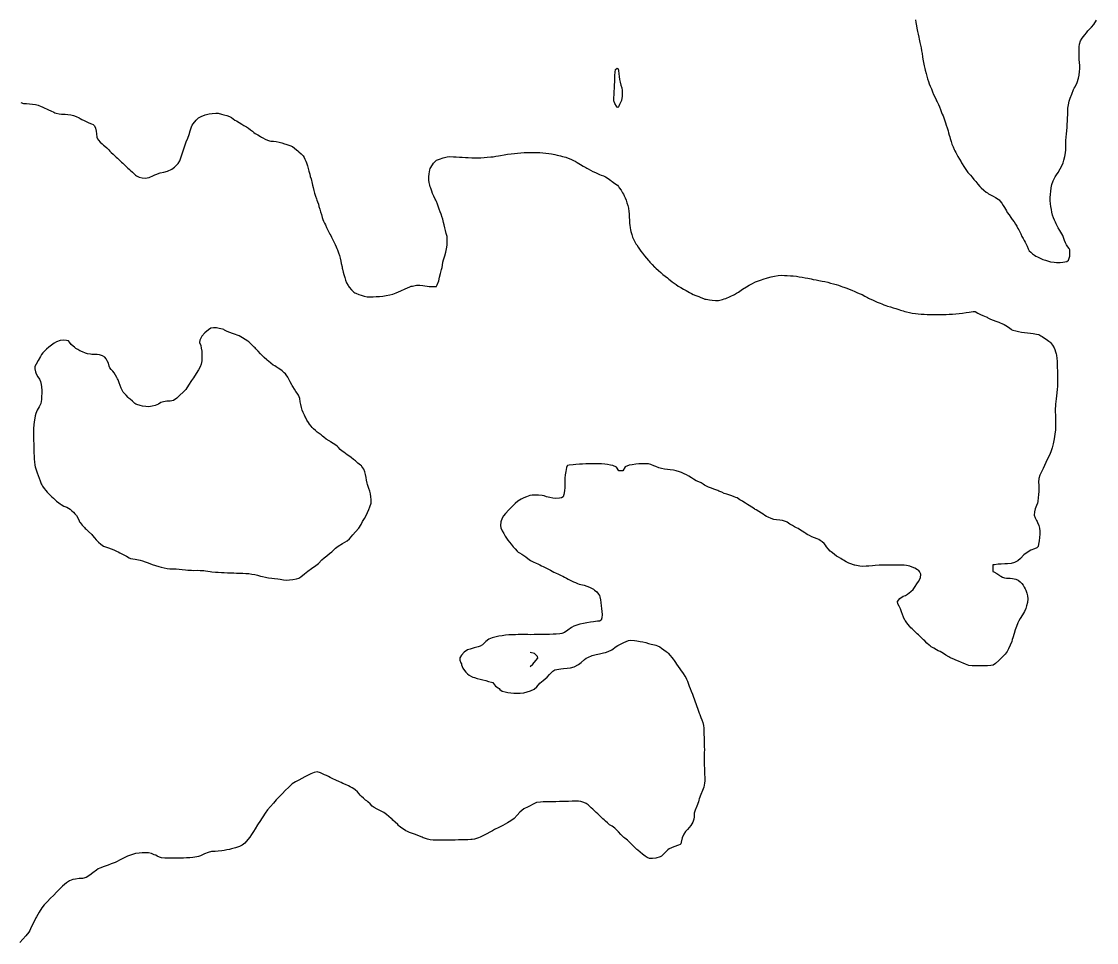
# Model space of a CAD drawing. Header units: inches. Extents: x 654597 to 662585, y 4606423 to 4617894.
# Drawn here: x 657280 to 659112, y 4609144 to 4610713 of the extents above; entities that cross this region are included whole.
import ezdxf

# ---------------------------------------------------------------- set-up
doc = ezdxf.new("R2010")
doc.units = ezdxf.units.IN
doc.header["$MEASUREMENT"] = 0
doc.layers.add('$DDT_AUDIT_GENERATED_(3E)', color=7, linetype='Continuous')
doc.layers.add('$DDT_AUDIT_GENERATED_(3F)', color=7, linetype='Continuous')

msp = doc.modelspace()

# ---------------------------------------------------------------- linework, layer by layer
at = {"layer": '$DDT_AUDIT_GENERATED_(3E)', "elevation": -150}
msp.add_lwpolyline([(658146.6, 4609614.6), (658151.1, 4609618.5), (658156.6, 4609624.6), (658159.6, 4609628.8), (658159.4, 4609631.4), (658157.1, 4609633.6), (658154.1, 4609636.4), (658146.6, 4609638.5)], dxfattribs=at)
at = {"layer": '$DDT_AUDIT_GENERATED_(3F)', "elevation": -140}
for points in [[(658803.4, 4610715.9), (658803.9, 4610711.1), (658804.7, 4610705.8), (658805.5, 4610701.3), (658806.7, 4610695.9), (658807.2, 4610693.7), (658807.7, 4610691.3), (658808.8, 4610686.4), (658809.6, 4610682.6), (658810.7, 4610677.3), (658811.7, 4610672.8), (658812.7, 4610667.9), (658813.5, 4610662.9), (658814.3, 4610658.2), (658815.1, 4610652.9), (658815.9, 4610648.5), (658817, 4610643), (658817.5, 4610640.4), (658818.2, 4610637.4), (658819.2, 4610633.1), (658819.9, 4610629.8), (658821.2, 4610624.5), (658822.4, 4610620.1), (658823.8, 4610615.3), (658825.4, 4610610.5), (658826.7, 4610606.9), (658828.4, 4610602.8), (658829.4, 4610600.3), (658830.2, 4610598.1), (658832.2, 4610593.1), (658834.1, 4610588.8), (658836, 4610584.4), (658838.3, 4610579.5), (658839.1, 4610577.8), (658839.9, 4610576), (658842.1, 4610571.3), (658844, 4610567.4), (658845.7, 4610562.9), (658847.6, 4610558.1), (658848.7, 4610555.2), (658850.1, 4610552), (658851.5, 4610548.6), (658852.6, 4610545.6), (658854.1, 4610540.6), (658855.5, 4610536.1), (658857, 4610531.6), (658858.7, 4610526.6), (658859.6, 4610523.5), (658860.7, 4610519.6), (658861.5, 4610516.4), (658862.3, 4610513.7), (658863.8, 4610508.5), (658865.2, 4610504.2), (658867.1, 4610499.7), (658869.3, 4610494.9), (658870.4, 4610492.6), (658871.7, 4610490), (658873.7, 4610486.2), (658875.5, 4610483), (658878, 4610478.7), (658880.7, 4610474), (658881.7, 4610472.3), (658882.7, 4610470.5), (658885.4, 4610466.2), (658887.9, 4610462.4), (658890, 4610459.2), (658892.5, 4610456), (658894.6, 4610453.6), (658896.6, 4610451.3), (658899.6, 4610447.6), (658902.8, 4610443.7), (658904.3, 4610442), (658905.7, 4610440.3), (658909.1, 4610436), (658912.8, 4610431.7), (658913.9, 4610430.5), (658915.1, 4610429.4), (658919.4, 4610425.6), (658923.8, 4610422.2), (658925.7, 4610420.9), (658927.8, 4610419.6), (658931.8, 4610417.4), (658935.6, 4610415.6), (658939.7, 4610413.2), (658943.9, 4610410.2), (658945.5, 4610409), (658946.8, 4610407.6), (658950, 4610403.4), (658952.8, 4610399.4), (658954.6, 4610396.4), (658956.6, 4610393.1), (658958.1, 4610390.3), (658959.6, 4610387.8), (658962.5, 4610383.4), (658965.7, 4610378.9), (658966.8, 4610377.3), (658968, 4610375.8), (658971, 4610371.5), (658973.7, 4610367.6), (658975.6, 4610364.2), (658977.7, 4610360.4), (658979.1, 4610358.1), (658980.3, 4610355.9), (658982.7, 4610351.3), (658984.6, 4610346.7), (658986.4, 4610343.4), (658988.4, 4610339.8), (658989.9, 4610337.3), (658991, 4610334.8), (658993.3, 4610330.2), (658995.2, 4610325.6), (658996.9, 4610322.5), (658999.4, 4610319.8), (659002.5, 4610317.3), (659005.9, 4610314.9), (659008.4, 4610313.2), (659010.9, 4610311.9), (659015.7, 4610309.8), (659020.3, 4610307.7), (659024.6, 4610306.5), (659029.7, 4610304.7), (659031.3, 4610304.1), (659033.2, 4610303.8), (659039.2, 4610303.1), (659043.6, 4610302.7), (659049.7, 4610302.6), (659054.4, 4610302.8), (659060.8, 4610303.9), (659063.9, 4610306.6), (659066, 4610313.1), (659066.3, 4610318.3), (659066.2, 4610323.8), (659064.8, 4610326.6), (659062.9, 4610328.9), (659060.5, 4610332.3), (659058.9, 4610335.9), (659056.9, 4610340.2), (659055.4, 4610345.3), (659054.2, 4610348.2), (659052.5, 4610351.1), (659050.5, 4610354.2), (659048.8, 4610357.2), (659046.3, 4610361.5), (659043.9, 4610366.3), (659042.8, 4610368.6), (659041.6, 4610371.1), (659039.7, 4610374.8), (659038.4, 4610378.4), (659036.7, 4610383.1), (659035.6, 4610388), (659034.7, 4610392.6), (659033.8, 4610398), (659033.3, 4610402.3), (659032.7, 4610408.1), (659032.7, 4610412.4), (659033.1, 4610418.6), (659033.5, 4610423.4), (659034.3, 4610429.8), (659035.7, 4610435.4), (659037.8, 4610441.6), (659041.2, 4610448.2), (659043.5, 4610452), (659046.1, 4610456), (659049.9, 4610461.8), (659052.7, 4610467.3), (659054.6, 4610472.3), (659056, 4610476.8), (659057.4, 4610483), (659058.5, 4610489), (659059, 4610494.2), (659059, 4610499.8), (659059, 4610504.9), (659059.2, 4610510.5), (659059.6, 4610515.7), (659060.3, 4610521.7), (659060.9, 4610526.7), (659061.4, 4610532.9), (659061.7, 4610537.6), (659062, 4610543.8), (659062.2, 4610548.3), (659062.4, 4610554.6), (659062.6, 4610559.1), (659062.9, 4610565.4), (659063, 4610568), (659063.6, 4610570.8), (659065.1, 4610577.1), (659066.8, 4610582.3), (659069.5, 4610589.4), (659072.6, 4610597), (659073.7, 4610599.4), (659074.9, 4610601.9), (659078.5, 4610609.3), (659080.8, 4610616.2), (659081.9, 4610621.5), (659082.7, 4610627.8), (659082.9, 4610632.4), (659082.9, 4610638.4), (659082.6, 4610642.8), (659082.2, 4610648.5), (659081.9, 4610653.2), (659081.9, 4610659), (659081.9, 4610663.8), (659082, 4610669.6), (659082.6, 4610674.2), (659084.4, 4610679.8), (659087.1, 4610684.6), (659091.4, 4610690.4), (659094.2, 4610693.8), (659097, 4610696.8), (659103.1, 4610703.1), (659107, 4610707.7), (659111.5, 4610715.1)], [(657279, 4610575), (657283.6, 4610573.5), (657288.5, 4610573), (657293.8, 4610572.8), (657298.9, 4610572.4), (657304, 4610571.8), (657308.7, 4610570.5), (657313.8, 4610568.4), (657315.2, 4610567.7), (657316.7, 4610567), (657326, 4610562.7), (657330.3, 4610560.7), (657335.3, 4610558.4), (657337.2, 4610557.6), (657339.5, 4610556.9), (657344.4, 4610555.7), (657348.6, 4610555.1), (657354.5, 4610555.1), (657359, 4610554.8), (657364.4, 4610554), (657368.8, 4610552.8), (657373.4, 4610550.9), (657378.2, 4610548.6), (657380.3, 4610547.5), (657382.7, 4610546.3), (657386.7, 4610544.4), (657394.8, 4610540.6), (657399.6, 4610538.4), (657402.2, 4610537.3), (657404.5, 4610535.5), (657406.5, 4610531.4), (657407.6, 4610526.2), (657408.2, 4610521.8), (657408.7, 4610516.2), (657409.6, 4610513.2), (657411.5, 4610510.7), (657414.4, 4610507.6), (657417.5, 4610504.7), (657419.8, 4610502.5), (657422.2, 4610500.4), (657425.6, 4610497.5), (657428.7, 4610494.4), (657430.8, 4610492.3), (657432.9, 4610490.1), (657436.2, 4610486.9), (657439.5, 4610483.8), (657441.6, 4610481.9), (657443.7, 4610480.1), (657447.4, 4610477), (657450.8, 4610473.5), (657452.6, 4610471.6), (657454.4, 4610469.7), (657457.9, 4610466.3), (657461.6, 4610462.9), (657463.4, 4610461.3), (657465.3, 4610459.7), (657469.4, 4610456.4), (657473.2, 4610452.6), (657474.6, 4610451.3), (657476.2, 4610450.2), (657480.8, 4610447.6), (657485.9, 4610446.4), (657491.1, 4610446.3), (657497.5, 4610447.5), (657504.9, 4610450.6), (657507.1, 4610451.7), (657509.3, 4610452.6), (657516.6, 4610455.4), (657522.7, 4610456.6), (657529.2, 4610458.2), (657536.3, 4610461.4), (657540.8, 4610464.8), (657546.9, 4610471.1), (657550.1, 4610475.6), (657552.2, 4610482.3), (657553.8, 4610487.8), (657555.9, 4610494.4), (657558.3, 4610501.4), (657559.4, 4610504.6), (657560.9, 4610508.1), (657563.5, 4610514.5), (657565.7, 4610520.3), (657567.5, 4610526.5), (657569.9, 4610533.7), (657570.7, 4610536.1), (657572.5, 4610538.5), (657577.6, 4610545.1), (657582, 4610549), (657586.5, 4610551.4), (657593, 4610554.2), (657600.1, 4610555.7), (657604.9, 4610556.4), (657611.5, 4610556.9), (657615.3, 4610556.7), (657620.8, 4610555.2), (657625.1, 4610554.1), (657630, 4610552.6), (657634.6, 4610551), (657637.8, 4610549.2), (657640.9, 4610546.9), (657643.7, 4610545.1), (657646.4, 4610543.6), (657650.9, 4610541), (657655.4, 4610537.9), (657657.1, 4610536.8), (657659, 4610535.7), (657663.4, 4610533.3), (657667.1, 4610531), (657670.5, 4610528.7), (657673.8, 4610525.9), (657676, 4610524), (657678.3, 4610522.2), (657682.8, 4610519.7), (657687.3, 4610516.8), (657689.2, 4610515.7), (657691.2, 4610514.6), (657695.5, 4610512.3), (657699.4, 4610510.6), (657702.9, 4610509.6), (657705.1, 4610509.3), (657709.3, 4610509.1), (657714.1, 4610508.3), (657719.4, 4610507.5), (657723.5, 4610506.5), (657728.4, 4610504.8), (657730.5, 4610504.2), (657732.3, 4610503.5), (657737.5, 4610501.5), (657741.7, 4610499.8), (657745.4, 4610497.4), (657748.9, 4610494.4), (657751, 4610492.7), (657752.9, 4610491.1), (657756.7, 4610487.7), (657760, 4610484), (657761.5, 4610481.5), (657763, 4610478.5), (657764.5, 4610475.1), (657765.7, 4610472), (657767.3, 4610467.1), (657768.7, 4610462.4), (657769.9, 4610457.9), (657771.3, 4610452.8), (657772.2, 4610449.2), (657773.4, 4610444.8), (657774.1, 4610442.1), (657774.7, 4610439.7), (657776, 4610434.4), (657777.1, 4610430), (657778.2, 4610425), (657779.4, 4610420.3), (657780.8, 4610415.7), (657782.6, 4610410.7), (657783.4, 4610408.4), (657784.4, 4610405.7), (657785.9, 4610401.6), (657787, 4610398.1), (657788.4, 4610393.1), (657789.7, 4610388.5), (657791, 4610384), (657792.5, 4610378.9), (657793.5, 4610375.9), (657794.9, 4610372.7), (657796.4, 4610369.4), (657797.8, 4610366.6), (657799.9, 4610361.9), (657802.1, 4610357.4), (657803.6, 4610354.3), (657805.4, 4610351), (657807, 4610348.2), (657808.4, 4610345.5), (657810.7, 4610340.9), (657812.8, 4610336.3), (657814.3, 4610333), (657816, 4610329.2), (657817.3, 4610326.6), (657818.3, 4610324.1), (657820.2, 4610319.2), (657821.8, 4610314.6), (657822.9, 4610310.1), (657824.1, 4610304.9), (657825, 4610300.7), (657826.2, 4610295.2), (657826.7, 4610293.1), (657827.2, 4610290.9), (657828.4, 4610285.9), (657829.4, 4610282), (657830.8, 4610276.9), (657832.4, 4610272.4), (657834.1, 4610268), (657836.7, 4610263.2), (657837.5, 4610261.9), (657838.4, 4610260.7), (657842.3, 4610256.2), (657846.5, 4610252.2), (657847.8, 4610251), (657849.5, 4610250.2), (657854.6, 4610248.2), (657859, 4610246.7), (657863.7, 4610245.3), (657868.9, 4610244.2), (657873.5, 4610243.9), (657879.4, 4610244.1), (657884.4, 4610244.3), (657890.3, 4610244.7), (657895.8, 4610245.3), (657901.7, 4610246.1), (657907.8, 4610247.4), (657912.9, 4610248.8), (657918.6, 4610251), (657922.6, 4610252.8), (657926.5, 4610254.4), (657934, 4610257.6), (657942, 4610261), (657944.1, 4610261.9), (657946.2, 4610262.3), (657953.2, 4610263.7), (657958.6, 4610264.1), (657964.1, 4610263.1), (657967.3, 4610262.7), (657971.3, 4610262), (657974.9, 4610261.6), (657978.1, 4610261.5), (657984.5, 4610261.7), (657986.9, 4610261.8), (657987.3, 4610262), (657988.3, 4610264.4), (657990.9, 4610271.5), (657992.2, 4610277.6), (657993.8, 4610283.7), (657995.6, 4610290.5), (657996.6, 4610294.1), (657997.4, 4610298.2), (657998.2, 4610303.1), (657999.2, 4610306.9), (658001.3, 4610313.9), (658003.1, 4610320.1), (658004.4, 4610325.7), (658005.1, 4610331.8), (658005.6, 4610336.7), (658005.5, 4610342.5), (658005.1, 4610346.9), (658003.7, 4610351.9), (658002.6, 4610356.7), (658001.4, 4610361.3), (658000.3, 4610366.4), (657999.2, 4610370.6), (657997.8, 4610376.1), (657997.4, 4610377.8), (657996.8, 4610379.4), (657994.9, 4610384.6), (657993.5, 4610388.8), (657991.7, 4610393.4), (657990.1, 4610398.2), (657988.7, 4610401.8), (657987, 4610406.1), (657986, 4610408.5), (657985, 4610410.6), (657982.6, 4610415.3), (657980.6, 4610419.8), (657979, 4610424.1), (657977.3, 4610429.3), (657976.6, 4610431.6), (657975.9, 4610434.3), (657974.6, 4610438.6), (657974, 4610442.5), (657974, 4610448.4), (657974.4, 4610453.4), (657975.7, 4610460.1), (657976.1, 4610462.3), (657977.4, 4610464.4), (657982, 4610471.6), (657987.1, 4610476.5), (657992.4, 4610478.7), (657998.4, 4610480.6), (658005.5, 4610482.3), (658009.9, 4610482.8), (658016.1, 4610482.6), (658020.4, 4610482.4), (658026.4, 4610482.1), (658030.9, 4610481.9), (658036.7, 4610481.5), (658041.3, 4610481.2), (658047.1, 4610480.9), (658051.8, 4610480.7), (658057.7, 4610480.8), (658062.6, 4610481), (658068.6, 4610481.2), (658073.5, 4610481.6), (658080, 4610482.3), (658083.7, 4610482.7), (658088.3, 4610483.3), (658092.6, 4610484), (658096, 4610484.6), (658102.7, 4610485.9), (658108.1, 4610486.8), (658114.2, 4610487.7), (658119.8, 4610488.3), (658125.4, 4610488.9), (658131, 4610489.3), (658136.3, 4610489.6), (658142, 4610489.8), (658147.1, 4610489.9), (658152.7, 4610489.9), (658157.7, 4610489.8), (658163.2, 4610489.6), (658168.2, 4610489.3), (658173.4, 4610488.8), (658178.5, 4610488.2), (658183.3, 4610487.4), (658188.5, 4610486.3), (658192.9, 4610485.4), (658198.3, 4610484), (658200.1, 4610483.5), (658202.1, 4610483), (658207.4, 4610481.7), (658211.4, 4610480.4), (658216.2, 4610478.5), (658220.7, 4610476.3), (658223.6, 4610474.8), (658226.6, 4610472.9), (658229.6, 4610470.9), (658232.5, 4610469.2), (658237, 4610466.8), (658241.6, 4610464), (658243.4, 4610462.9), (658245.5, 4610461.8), (658249.8, 4610459.5), (658253.5, 4610457.4), (658258, 4610455.7), (658262.8, 4610453.4), (658265.1, 4610452.5), (658267.7, 4610451.5), (658271.8, 4610449.9), (658275, 4610448.1), (658279.4, 4610445.3), (658284, 4610442.2), (658285.3, 4610441.2), (658286.6, 4610440.3), (658291.2, 4610437.1), (658295.3, 4610434.1), (658297.1, 4610432.1), (658298.6, 4610429.9), (658301.5, 4610425.6), (658304.3, 4610421), (658305.5, 4610418.8), (658306.8, 4610416.3), (658308.6, 4610412.4), (658310, 4610408.9), (658311.6, 4610404.2), (658313, 4610399.4), (658314.1, 4610395), (658315.1, 4610389.6), (658315.4, 4610385.3), (658315.6, 4610379.4), (658315.8, 4610374.9), (658316.2, 4610369), (658316.6, 4610365.8), (658317.1, 4610361.8), (658317.6, 4610358.1), (658318.2, 4610355.4), (658319.7, 4610350), (658321, 4610345.9), (658323.2, 4610341.3), (658325.6, 4610336.7), (658326.8, 4610334.5), (658328.2, 4610332.4), (658330.7, 4610328.6), (658333, 4610325.2), (658335.5, 4610321.8), (658338.1, 4610318.3), (658339.8, 4610316.1), (658341.4, 4610314), (658344.8, 4610310), (658348.3, 4610305.9), (658349.5, 4610304.5), (658350.8, 4610303.1), (658354.8, 4610299), (658358.8, 4610294.8), (658359.9, 4610293.7), (658361.1, 4610292.6), (658365.4, 4610288.8), (658369.6, 4610285.2), (658371.3, 4610283.8), (658373, 4610282.3), (658377, 4610279.2), (658380.7, 4610276.2), (658383.1, 4610274.2), (658385.5, 4610272.2), (658388.7, 4610269.6), (658391.8, 4610267.3), (658395.2, 4610264.8), (658399, 4610262.3), (658401.2, 4610260.9), (658403.4, 4610259.7), (658408.1, 4610257.2), (658412.6, 4610254.8), (658415.4, 4610253.2), (658418.4, 4610251.3), (658421.4, 4610249.4), (658424.4, 4610248), (658429.1, 4610246.1), (658433.9, 4610244.3), (658437.7, 4610242.9), (658442.2, 4610241.2), (658444.4, 4610240.3), (658446.7, 4610239.8), (658452.4, 4610238.9), (658456.8, 4610238.3), (658462.4, 4610237.7), (658467.8, 4610238), (658474.6, 4610239.7), (658477.2, 4610240.5), (658479.8, 4610241.4), (658487.4, 4610244.4), (658494.7, 4610248.1), (658498.2, 4610250.2), (658501.6, 4610252.2), (658508.7, 4610256.8), (658515.5, 4610261.3), (658519.9, 4610264), (658524.4, 4610266.4), (658530.8, 4610269.5), (658537.5, 4610272), (658540.8, 4610273.2), (658543.9, 4610274.3), (658551, 4610276.6), (658557.3, 4610278.2), (658563, 4610279.3), (658569.3, 4610280.3), (658574.1, 4610280.7), (658580, 4610280.6), (658584.7, 4610280.3), (658590.3, 4610280), (658595, 4610279.6), (658600.4, 4610279), (658605.2, 4610278.2), (658610.2, 4610277.5), (658615.2, 4610276.6), (658619.9, 4610275.7), (658625.2, 4610274.6), (658629.1, 4610273.8), (658634, 4610272.7), (658636.4, 4610272.2), (658638.7, 4610271.8), (658644.4, 4610270.8), (658648.6, 4610269.9), (658653.9, 4610268.7), (658658.4, 4610267.5), (658663.2, 4610266.2), (658668.1, 4610264.8), (658671.8, 4610263.7), (658676.1, 4610262.2), (658678.6, 4610261.3), (658680.9, 4610260.5), (658686.1, 4610258.7), (658690.4, 4610257), (658694.9, 4610255.3), (658699.8, 4610253.1), (658702.1, 4610252.2), (658704.5, 4610251.1), (658708.7, 4610249.3), (658712.1, 4610247.7), (658716.6, 4610245.4), (658721.2, 4610242.7), (658723.2, 4610241.6), (658725.5, 4610240.5), (658729.8, 4610238.7), (658733.4, 4610237.1), (658738, 4610235.1), (658742.8, 4610233), (658745.8, 4610231.8), (658749.4, 4610230.3), (658752.5, 4610229.2), (658755.4, 4610228.2), (658760.6, 4610226.8), (658765.1, 4610225.4), (658769.8, 4610224), (658774.7, 4610222.3), (658777.9, 4610221.2), (658781.9, 4610219.9), (658785, 4610219.1), (658787.6, 4610218.5), (658793.1, 4610217.3), (658797.6, 4610216.4), (658802.9, 4610215.7), (658807.8, 4610215.1), (658812.9, 4610214.6), (658818.1, 4610214.2), (658823.2, 4610214), (658828.6, 4610213.8), (658833.8, 4610213.8), (658839.2, 4610213.7), (658844.4, 4610213.8), (658849.9, 4610213.8), (658855.2, 4610214), (658860.8, 4610214.2), (658866.3, 4610214.7), (658871.8, 4610215.1), (658877.7, 4610215.8), (658883.1, 4610216.4), (658889.4, 4610217.3), (658894.5, 4610217.9), (658901.3, 4610219.2), (658904.7, 4610218.9), (658909.5, 4610216.1), (658913.9, 4610214), (658918.1, 4610212.1), (658923.3, 4610210.1), (658925, 4610209.4), (658926.5, 4610208.4), (658931.1, 4610205.9), (658935.4, 4610204.1), (658939.8, 4610202.4), (658944.9, 4610200.7), (658947.6, 4610199.7), (658950.4, 4610198.5), (658954.2, 4610196.9), (658957.3, 4610195.2), (658961.8, 4610192.5), (658966.1, 4610189), (658967.3, 4610188), (658968.9, 4610187.4), (658974.3, 4610185.9), (658978.7, 4610184.9), (658983.8, 4610183.8), (658988.8, 4610183.1), (658993.8, 4610182.5), (658999, 4610182.1), (659003.9, 4610181.5), (659009.2, 4610180.7), (659013, 4610179.6), (659016.9, 4610177.7), (659019.2, 4610176.2), (659021.4, 4610174.7), (659025.8, 4610171.8), (659030.3, 4610168.5), (659031.8, 4610167.4), (659033.2, 4610166.1), (659036.7, 4610161.9), (659039.6, 4610157.3), (659040.7, 4610154.2), (659041.9, 4610150.2), (659042.7, 4610147.2), (659043.3, 4610144.4), (659044, 4610138.8), (659044.5, 4610134.2), (659044.6, 4610128.5), (659044.7, 4610123.8), (659044.9, 4610118.1), (659045, 4610113.3), (659045.1, 4610107.7), (659045.1, 4610102.8), (659044.9, 4610096.9), (659044.8, 4610092), (659044.3, 4610086), (659044, 4610081.1), (659043.4, 4610074.8), (659042.9, 4610070.6), (659042.1, 4610065), (659041.6, 4610061.9), (659041.4, 4610059.1), (659041.2, 4610052.8), (659041.2, 4610048.4), (659041.4, 4610042.2), (659041.5, 4610038), (659041.6, 4610031.8), (659041.7, 4610027.6), (659041.8, 4610021.3), (659041.5, 4610017.1), (659040.5, 4610010.5), (659040, 4610005.6), (659038.9, 4609999.1), (659037.6, 4609993.5), (659036, 4609987.1), (659033.6, 4609980.2), (659032.4, 4609976.9), (659030.8, 4609973.4), (659027.6, 4609966.7), (659020.4, 4609951.5), (659017.6, 4609945.7), (659015, 4609940), (659013.2, 4609934.4), (659012.9, 4609928.2), (659013, 4609923.4), (659013, 4609917.8), (659013, 4609912.9), (659012.7, 4609907), (659012.4, 4609902), (659011.7, 4609895.7), (659011.1, 4609892.4), (659009.5, 4609888.9), (659006.9, 4609883), (659005.9, 4609877.8), (659005.5, 4609872.3), (659006.9, 4609867.7), (659009.4, 4609863.1), (659010.3, 4609861.5), (659011.1, 4609859.8), (659013.2, 4609854.8), (659014.4, 4609850.1), (659014.7, 4609844.9), (659014.7, 4609839.7), (659014.6, 4609834.2), (659014.1, 4609828.7), (659012.9, 4609822.5), (659012, 4609818.8), (659009.8, 4609816.4), (659005.9, 4609815.1), (658999.5, 4609812.5), (658993.4, 4609808.7), (658988, 4609804.7), (658982, 4609798.6), (658977.3, 4609794.2), (658971.9, 4609791.4), (658966.4, 4609789.8), (658960.1, 4609789.4), (658955.2, 4609789.2), (658948.9, 4609788.7), (658944.2, 4609788.5), (658937.7, 4609787.8), (658935.3, 4609787.5), (658934.9, 4609787.3), (658935, 4609785.1), (658935, 4609778.8), (658935.1, 4609776.4), (658936.7, 4609775.5), (658941.7, 4609773), (658945.3, 4609770.5), (658946.5, 4609769.6), (658948.6, 4609768.4), (658951.5, 4609766.5), (658955, 4609765.4), (658958.3, 4609764.9), (658964.3, 4609764.6), (658968.5, 4609764.1), (658973.9, 4609762.9), (658978, 4609761.3), (658981.4, 4609758.8), (658984.3, 4609755.8), (658986.4, 4609753), (658988.5, 4609749.6), (658990.2, 4609746.9), (658991.4, 4609744.2), (658993, 4609739.3), (658994.2, 4609734.5), (658994.4, 4609729.5), (658993.8, 4609723.7), (658992.4, 4609717.6), (658990.9, 4609713.1), (658988.6, 4609708.2), (658985.5, 4609702.5), (658981.7, 4609696.3), (658979.3, 4609692.4), (658977.6, 4609688.6), (658975, 4609682.4), (658973.1, 4609676.8), (658971.1, 4609670.5), (658968.9, 4609663.4), (658968, 4609660.5), (658967, 4609657.2), (658964.6, 4609650.7), (658961.7, 4609644.6), (658959.1, 4609639.9), (658955.8, 4609635.6), (658950.3, 4609629.8), (658945.2, 4609624.7), (658939.3, 4609619.4), (658935.4, 4609616.5), (658931.7, 4609615.9), (658925.8, 4609615.8), (658920.9, 4609615.7), (658915, 4609615.5), (658910.1, 4609615.4), (658904.3, 4609615.4), (658899.5, 4609615.7), (658894, 4609616.4), (658891, 4609617.3), (658888.1, 4609618.6), (658884.5, 4609620.2), (658881.4, 4609621.5), (658876.6, 4609623.4), (658871.9, 4609625.1), (658868.2, 4609626.7), (658864.2, 4609628.7), (658861.8, 4609629.8), (658859.8, 4609631), (658855.1, 4609633.8), (658850.8, 4609636.7), (658848.3, 4609638.3), (658845.2, 4609639.7), (658841.8, 4609641.3), (658838.8, 4609642.8), (658834.4, 4609645.4), (658829.8, 4609648.1), (658827.9, 4609649.4), (658826.2, 4609650.8), (658822.5, 4609654.4), (658818.8, 4609657.9), (658817, 4609659.6), (658815.3, 4609661.3), (658811.7, 4609664.8), (658808, 4609668.2), (658806.1, 4609670), (658804.1, 4609671.8), (658800.7, 4609675), (658797.3, 4609678.3), (658795.4, 4609680.3), (658793.6, 4609682.4), (658790.3, 4609686.3), (658787, 4609690.6), (658785.9, 4609692), (658785, 4609693.6), (658782.5, 4609698.4), (658780.8, 4609702.9), (658779.4, 4609707.6), (658777.4, 4609712.4), (658776.5, 4609714.7), (658775.3, 4609717.1), (658773.3, 4609721), (658772.6, 4609724.9), (658776.2, 4609730.4), (658782.1, 4609734), (658786, 4609735.4), (658789.8, 4609737.8), (658795.5, 4609742.2), (658799.1, 4609745.8), (658802.4, 4609750.7), (658805.3, 4609755.1), (658808.1, 4609759.1), (658811.6, 4609765.6), (658812, 4609771.5), (658809.8, 4609776), (658808.7, 4609778), (658806.7, 4609779.1), (658802.2, 4609781.7), (658797.4, 4609783.8), (658793.3, 4609785.2), (658787.8, 4609786.7), (658783.9, 4609787.1), (658777.6, 4609787.2), (658773.3, 4609787.2), (658764.8, 4609787.2), (658754.2, 4609787.2), (658745.6, 4609787.1), (658741.2, 4609786.8), (658734.7, 4609786.3), (658730, 4609786), (658723.7, 4609785.5), (658718.9, 4609785.2), (658712.9, 4609784.9), (658708.2, 4609785.4), (658702.5, 4609786.2), (658700.1, 4609786.8), (658699, 4609787.2), (658697.3, 4609787.7), (658693.1, 4609789), (658689.6, 4609790.3), (658685.1, 4609792.8), (658680.5, 4609795.3), (658678.2, 4609796.6), (658675.8, 4609798.2), (658672.2, 4609800.5), (658668.8, 4609802.4), (658665.2, 4609805), (658661.5, 4609807.9), (658659.5, 4609809.5), (658657.6, 4609811.1), (658654.3, 4609814.7), (658651.4, 4609818.5), (658649.6, 4609821.2), (658647.4, 4609823.8), (658644.3, 4609826.5), (658640.7, 4609829.1), (658638.4, 4609830.7), (658635.9, 4609831.8), (658630.9, 4609833.6), (658626.5, 4609835.5), (658622.7, 4609837.3), (658618.7, 4609839.5), (658616.6, 4609840.8), (658614.6, 4609842), (658610, 4609844.8), (658605.6, 4609847.7), (658603.2, 4609849.2), (658600.4, 4609850.7), (658596.9, 4609852.5), (658593.8, 4609854.3), (658589.3, 4609856.8), (658584.8, 4609860), (658583.5, 4609861), (658581.7, 4609861.6), (658576.5, 4609863.1), (658572, 4609863.9), (658566.5, 4609864.3), (658562, 4609864.8), (658557.1, 4609866.5), (658552.4, 4609868.5), (658549.5, 4609869.9), (658546.6, 4609871.7), (658543.5, 4609873.7), (658540.6, 4609875.5), (658536.3, 4609878.2), (658531.6, 4609881.2), (658530.2, 4609882), (658528.7, 4609883), (658524.1, 4609885.9), (658520, 4609888.5), (658516.9, 4609890.4), (658513.5, 4609892.6), (658510.8, 4609894.2), (658508.4, 4609895.8), (658504, 4609898.5), (658499.3, 4609901.4), (658497.2, 4609902.5), (658494.5, 4609903.5), (658490.4, 4609905), (658486.9, 4609906.2), (658482, 4609907.8), (658477.4, 4609909.3), (658473.2, 4609911.2), (658468, 4609913.3), (658466.4, 4609913.9), (658464.9, 4609914.5), (658459.7, 4609916.5), (658455.4, 4609918), (658450.7, 4609919.9), (658446, 4609922.1), (658443.7, 4609923.3), (658441.4, 4609924.8), (658437.8, 4609927.2), (658434.2, 4609929), (658429.6, 4609930.9), (658424.9, 4609933.5), (658423.2, 4609934.5), (658421.5, 4609935.5), (658417.2, 4609938.3), (658413.1, 4609940.9), (658409.1, 4609942.6), (658404.3, 4609944.8), (658402.7, 4609945.6), (658400.9, 4609946.2), (658395.5, 4609947.8), (658390.9, 4609948.8), (658385.5, 4609949.3), (658380.7, 4609950), (658375.6, 4609950.7), (658370.7, 4609951.7), (658366.1, 4609952.9), (658361.1, 4609954.8), (658359.2, 4609955.6), (658357.2, 4609956.4), (658352.4, 4609958.2), (658348.3, 4609959.6), (658342.9, 4609959.8), (658337.8, 4609959.6), (658332, 4609959.4), (658326.7, 4609959), (658320.3, 4609958), (658315.4, 4609957.3), (658308.6, 4609954.2), (658304.4, 4609947.6), (658298, 4609947.6), (658293.9, 4609954), (658287.7, 4609956.6), (658283.8, 4609957.3), (658278.5, 4609958.7), (658273.8, 4609959.2), (658268.3, 4609959.7), (658263.2, 4609959.8), (658257.5, 4609959.6), (658252.5, 4609959.5), (658246.7, 4609959.4), (658241.7, 4609959.3), (658235.9, 4609959.2), (658230.9, 4609958.9), (658224.8, 4609958.5), (658219.8, 4609958), (658213.2, 4609957.1), (658210.5, 4609956.7), (658209.7, 4609956), (658208.9, 4609953.3), (658207.3, 4609946.6), (658206.6, 4609941.1), (658206, 4609935.4), (658205.9, 4609930), (658205.9, 4609924.6), (658205.8, 4609919.3), (658205.3, 4609913.5), (658203.9, 4609907.4), (658202.8, 4609903.6), (658200.3, 4609901.8), (658196.8, 4609901.2), (658190.6, 4609900.4), (658185.6, 4609900.9), (658180.1, 4609902), (658177.5, 4609902.6), (658174.7, 4609903.6), (658170.7, 4609905.1), (658166.9, 4609905.7), (658161.2, 4609906.1), (658156.3, 4609906.1), (658150.4, 4609906), (658145.9, 4609905.4), (658140.7, 4609903.5), (658136.1, 4609901.5), (658131.6, 4609899.2), (658126, 4609896), (658121.2, 4609891.9), (658115.5, 4609886.3), (658110.6, 4609881.1), (658104.9, 4609874.8), (658101.5, 4609871.1), (658099.2, 4609866.9), (658096.8, 4609860.8), (658096.3, 4609854.5), (658096.8, 4609850.3), (658099.2, 4609845.7), (658101.6, 4609841), (658102.9, 4609838.7), (658104.4, 4609836.4), (658106.7, 4609832.8), (658108.7, 4609829.4), (658111.5, 4609826.1), (658114.3, 4609822.5), (658115.9, 4609820.3), (658117.6, 4609818.4), (658121.2, 4609814.7), (658124.7, 4609810.9), (658126.4, 4609809.3), (658128.6, 4609808), (658132.7, 4609805.8), (658136.2, 4609803.5), (658139.5, 4609801.1), (658142.6, 4609798.2), (658144.9, 4609796.4), (658147.4, 4609794.8), (658152.1, 4609792.7), (658156.7, 4609790.6), (658159.8, 4609789.1), (658163.3, 4609787.4), (658166.3, 4609786.1), (658168.9, 4609785), (658173.7, 4609782.7), (658178.1, 4609780.3), (658181.1, 4609778.7), (658184.2, 4609776.8), (658187.2, 4609775.1), (658190, 4609773.7), (658194.8, 4609771.7), (658199.3, 4609769.5), (658202.3, 4609768), (658205.5, 4609766.3), (658208.6, 4609764.6), (658211.3, 4609763.1), (658215.9, 4609760.9), (658220.6, 4609758.7), (658223.7, 4609757.4), (658227.4, 4609755.8), (658230.4, 4609754.7), (658233.2, 4609753.9), (658238.7, 4609752.8), (658243, 4609751.5), (658247.8, 4609749.8), (658252.4, 4609747.3), (658254.4, 4609746.1), (658256.4, 4609744.7), (658260.3, 4609741.5), (658263.4, 4609737.5), (658264.8, 4609735.6), (658265.5, 4609733.2), (658266.4, 4609727.7), (658266.9, 4609723.2), (658267.5, 4609717.8), (658268, 4609713.1), (658268.9, 4609707.9), (658269.6, 4609702.7), (658269, 4609697.4), (658267.5, 4609693.2), (658264.6, 4609691.7), (658261.3, 4609691.4), (658254.7, 4609690.5), (658249.6, 4609689.8), (658243.3, 4609688.8), (658237.8, 4609687.9), (658231.4, 4609686.5), (658224.6, 4609684.4), (658220.9, 4609683.2), (658217, 4609681.1), (658210.9, 4609676.4), (658205, 4609672.1), (658200.8, 4609670.6), (658197.3, 4609670.3), (658190.8, 4609669.6), (658185.9, 4609669.3), (658179.9, 4609669.2), (658175.1, 4609669), (658169.2, 4609668.9), (658164.4, 4609668.8), (658158.4, 4609668.7), (658153.6, 4609668.7), (658147.8, 4609668.6), (658143, 4609668.7), (658137.1, 4609668.7), (658132.4, 4609668.7), (658126.4, 4609668.7), (658121.6, 4609668.6), (658115.6, 4609668.4), (658110.6, 4609668.1), (658104.6, 4609667.7), (658099.1, 4609666.9), (658093.1, 4609666.1), (658086.8, 4609664.6), (658082, 4609663.4), (658076.4, 4609660.8), (658071.4, 4609656.8), (658065.7, 4609651.4), (658061.7, 4609649), (658058, 4609648), (658051.1, 4609646.3), (658044.6, 4609644.2), (658039.7, 4609642.6), (658034.5, 4609639), (658029.7, 4609633.7), (658026.9, 4609629.3), (658027.1, 4609625.4), (658028.8, 4609620.5), (658029.5, 4609618.7), (658030, 4609617), (658032.2, 4609611.7), (658035, 4609607.8), (658037, 4609604.8), (658039.8, 4609602.1), (658042.8, 4609599.7), (658046.7, 4609597.6), (658049.2, 4609596.3), (658051.7, 4609595.4), (658056.7, 4609593.8), (658061.4, 4609592.8), (658066.1, 4609591.5), (658071.2, 4609590.4), (658075.5, 4609589.1), (658081.1, 4609587.6), (658083, 4609587.1), (658084.2, 4609585.7), (658087.6, 4609581.2), (658092.1, 4609577.8), (658093.7, 4609576.7), (658095.2, 4609575.5), (658099.3, 4609572.5), (658103.9, 4609571), (658108.5, 4609569.9), (658114, 4609569.3), (658118.8, 4609569.1), (658124.6, 4609569), (658129.6, 4609569.2), (658135.8, 4609569.8), (658141.8, 4609571.3), (658147.4, 4609572.8), (658153.7, 4609575.9), (658158.1, 4609579.7), (658163.3, 4609585.8), (658168.9, 4609590.8), (658175.5, 4609596.4), (658179.8, 4609601), (658185.2, 4609606.6), (658188.9, 4609608.9), (658192.2, 4609609.5), (658198.7, 4609610.3), (658203.8, 4609610.8), (658210, 4609611.3), (658215.6, 4609612.4), (658221.9, 4609614.1), (658228.8, 4609617.7), (658233.4, 4609621.2), (658239.4, 4609626.1), (658242.3, 4609628.4), (658245, 4609629.8), (658252.4, 4609632.9), (658258.9, 4609634.7), (658264.7, 4609635.8), (658271.4, 4609637.5), (658275.1, 4609638.4), (658279.4, 4609639.8), (658286, 4609643), (658293.5, 4609648.2), (658295.8, 4609650), (658298.2, 4609651.2), (658306.3, 4609655.3), (658314.1, 4609658.6), (658318.5, 4609659.4), (658324.3, 4609658.7), (658328.7, 4609658.1), (658334.1, 4609657.2), (658338.7, 4609656.5), (658343.6, 4609655.1), (658348.5, 4609653.8), (658352.9, 4609652.6), (658358.4, 4609651.4), (658361, 4609650.8), (658363.8, 4609649.8), (658367.5, 4609647.7), (658370.6, 4609645.6), (658374.3, 4609643), (658378.2, 4609640.1), (658380, 4609638.6), (658381.7, 4609637), (658385.1, 4609633.2), (658388.2, 4609629.5), (658390.1, 4609627.1), (658391.9, 4609624.5), (658394.2, 4609621.3), (658396.3, 4609618.3), (658398.8, 4609614.4), (658401.8, 4609610.4), (658403.1, 4609608.7), (658407.4, 4609602.5), (658410.4, 4609598.1), (658411.8, 4609595.7), (658413.2, 4609592.7), (658414.7, 4609589.2), (658416, 4609586.1), (658417.8, 4609581.2), (658419.5, 4609576.7), (658421.1, 4609572.4), (658423, 4609567.3), (658423.6, 4609565.6), (658424.3, 4609563.9), (658432.3, 4609541.5), (658434, 4609536.8), (658434.8, 4609534.7), (658435.6, 4609532.8), (658437.5, 4609527.8), (658439.1, 4609523.4), (658440.7, 4609518.9), (658442.2, 4609513.8), (658442.5, 4609509.3), (658442.8, 4609503.6), (658442.8, 4609498.9), (658443.1, 4609493.2), (658443.2, 4609488.7), (658443.4, 4609482.8), (658443.4, 4609478.3), (658443.5, 4609472.3), (658443.3, 4609467.7), (658443.3, 4609461.6), (658443.1, 4609456.9), (658443.2, 4609451.1), (658443.4, 4609446.6), (658443.6, 4609440.7), (658443.8, 4609436.3), (658444, 4609430.3), (658444.1, 4609426), (658444.3, 4609419.9), (658444, 4609415.6), (658442.6, 4609408.7), (658440.5, 4609403), (658437.4, 4609396.3), (658434.9, 4609388.9), (658434.3, 4609386.5), (658433.4, 4609384.2), (658430.5, 4609376.6), (658427.7, 4609369.6), (658426.4, 4609364.4), (658426, 4609358.2), (658425.5, 4609354.2), (658423.8, 4609349.5), (658420.4, 4609343.6), (658414.5, 4609336.9), (658411.2, 4609333.2), (658408.6, 4609329.1), (658405.5, 4609322.6), (658403.9, 4609315.5), (658403.4, 4609312.6), (658402.3, 4609311.3), (658399.2, 4609310.3), (658391.5, 4609307.3), (658383.6, 4609303.6), (658381.2, 4609302.4), (658380, 4609301.2), (658376.1, 4609297.1), (658371.8, 4609292.7), (658370.5, 4609291.4), (658368.2, 4609290.5), (658361, 4609288.1), (658355, 4609287.2), (658349.8, 4609287.4), (658346, 4609289.1), (658342.4, 4609291.3), (658340.1, 4609292.9), (658338, 4609294.6), (658334.3, 4609298.2), (658329.9, 4609301.5), (658328.3, 4609302.6), (658327.1, 4609303.9), (658323.4, 4609308.1), (658319.4, 4609312), (658317.9, 4609313.4), (658316.5, 4609314.9), (658312.5, 4609318.8), (658307.8, 4609322.1), (658306.3, 4609323), (658305.1, 4609324.2), (658301.2, 4609328.5), (658297.2, 4609332.8), (658296.1, 4609334), (658295, 4609335.3), (658290.9, 4609339.2), (658286.2, 4609342.4), (658284.2, 4609343.5), (658282.1, 4609344.9), (658278.5, 4609348), (658274.9, 4609351.1), (658272.7, 4609353.1), (658270.4, 4609355.2), (658267.3, 4609358.1), (658264.1, 4609361.1), (658261.8, 4609363.3), (658259.4, 4609365.6), (658256.4, 4609368.5), (658253.4, 4609371.3), (658250.9, 4609373.7), (658248.3, 4609376.1), (658245.5, 4609378.8), (658242.4, 4609381.2), (658238.2, 4609383), (658233, 4609384.7), (658228.9, 4609385.1), (658222.8, 4609384.9), (658218.1, 4609384.8), (658212, 4609384.7), (658207.3, 4609384.6), (658201.2, 4609384.5), (658196.5, 4609384.3), (658190.5, 4609384.2), (658185.7, 4609384.1), (658179.7, 4609384), (658174.9, 4609383.9), (658169, 4609383.7), (658164.1, 4609383.6), (658157.4, 4609382.6), (658150.7, 4609379.5), (658146.9, 4609377.2), (658143.4, 4609375.5), (658136.1, 4609372), (658129, 4609366.3), (658124.5, 4609361.4), (658119.2, 4609355.7), (658114, 4609351.4), (658108.2, 4609348.1), (658104.1, 4609346), (658100, 4609343.8), (658093.2, 4609340.3), (658086.1, 4609336.6), (658082.7, 4609334.8), (658079.4, 4609333.1), (658071.8, 4609329.1), (658064, 4609325), (658061.3, 4609323.6), (658058.6, 4609322.6), (658051.9, 4609320.3), (658047.7, 4609319.6), (658045.6, 4609319.5), (658040.6, 4609319.4), (658035.5, 4609319.3), (658029.9, 4609319.2), (658024.7, 4609319), (658019.1, 4609318.9), (658013.9, 4609318.8), (658008.4, 4609318.7), (658003.1, 4609318.6), (657997.6, 4609318.4), (657992.3, 4609318.4), (657986.9, 4609318.5), (657981.7, 4609318.6), (657976.6, 4609319.2), (657972, 4609320.2), (657966.8, 4609321.8), (657964.6, 4609322.6), (657962.5, 4609323.7), (657958.3, 4609325.7), (657954.4, 4609326.9), (657949.6, 4609328.7), (657944.8, 4609330.4), (657941.4, 4609331.8), (657937.6, 4609333.5), (657934.9, 4609334.8), (657932.7, 4609336.1), (657928.2, 4609339.3), (657923.8, 4609342.7), (657922.4, 4609343.9), (657921.1, 4609345.2), (657917, 4609349.1), (657913, 4609352.9), (657911.5, 4609354.2), (657910, 4609355.6), (657906, 4609359.1), (657902.1, 4609362.3), (657899.8, 4609364), (657897.3, 4609365.6), (657893.8, 4609367.7), (657890.4, 4609369.3), (657885.9, 4609371.6), (657881.2, 4609374.2), (657879.4, 4609375.2), (657877.8, 4609376.8), (657874.3, 4609380.6), (657870.3, 4609384.1), (657868.4, 4609385.5), (657866.4, 4609387), (657862.7, 4609390), (657859.2, 4609393.1), (657857.1, 4609395.2), (657855.4, 4609397.5), (657852.4, 4609401.2), (657848.7, 4609404.4), (657846.2, 4609406), (657843.3, 4609407.7), (657840, 4609409.5), (657837, 4609411), (657832.4, 4609413.2), (657827.7, 4609415.4), (657824.9, 4609416.7), (657821.7, 4609418.2), (657815.5, 4609421.1), (657810.8, 4609423.3), (657806.2, 4609425.4), (657803.1, 4609426.9), (657799.5, 4609428.6), (657796.6, 4609429.9), (657794, 4609431.1), (657789.3, 4609433.4), (657784.1, 4609434.9), (657778.8, 4609433.9), (657773.3, 4609431.8), (657767.5, 4609428.9), (657762.8, 4609426.5), (657758, 4609423.9), (657752.4, 4609421), (657746.9, 4609418.1), (657741.1, 4609414.4), (657734.9, 4609408.5), (657730.1, 4609403.6), (657724.5, 4609397.8), (657719.6, 4609392.8), (657714.1, 4609387.1), (657709.3, 4609381.9), (657704.1, 4609376.1), (657699.3, 4609370.5), (657695.3, 4609364.7), (657691.1, 4609358.1), (657689.1, 4609355), (657687.2, 4609352.1), (657682.5, 4609344.7), (657678.1, 4609337.9), (657675.2, 4609333.3), (657671.9, 4609328.2), (657669, 4609323.6), (657665.9, 4609319.5), (657660.7, 4609313.7), (657656.1, 4609310), (657651.4, 4609307.9), (657644.9, 4609305.7), (657637.8, 4609303.7), (657634.3, 4609302.8), (657630, 4609302), (657625.2, 4609301.1), (657621.3, 4609300.5), (657615, 4609299.9), (657610, 4609299.6), (657603.8, 4609299.2), (657598.4, 4609297.9), (657592, 4609295.4), (657585.3, 4609292.2), (657582, 4609290.7), (657578.8, 4609290.1), (657572.3, 4609289.2), (657567.1, 4609288.6), (657561.2, 4609288.3), (657556.2, 4609288.2), (657550.4, 4609288), (657545.4, 4609287.9), (657539.7, 4609287.8), (657534.6, 4609287.8), (657529, 4609288), (657524.1, 4609288.2), (657518.8, 4609288.8), (657515.2, 4609289.8), (657511.5, 4609291.5), (657508.8, 4609292.9), (657506.2, 4609293.9), (657501.5, 4609295.9), (657496.4, 4609296.8), (657491.1, 4609296.9), (657485.8, 4609296.8), (657480.4, 4609296.7), (657474.3, 4609295.9), (657467.5, 4609293.7), (657464.3, 4609292.6), (657460.9, 4609291.2), (657453.9, 4609288.1), (657447.1, 4609284.5), (657443.3, 4609282.4), (657439.6, 4609280.7), (657433.2, 4609278.3), (657427.6, 4609276.3), (657421.1, 4609273.9), (657413.8, 4609271.2), (657411, 4609269.9), (657408, 4609267.7), (657401.7, 4609263.1), (657396.7, 4609259.1), (657390.1, 4609254.9), (657383.9, 4609253.6), (657378.5, 4609253.3), (657372.4, 4609252.5), (657367.7, 4609251.6), (657362.2, 4609249.5), (657356.7, 4609245.9), (657350, 4609240.3), (657345.6, 4609236), (657339.7, 4609229.8), (657335.2, 4609225.2), (657329.3, 4609219.1), (657324.7, 4609214.3), (657318.9, 4609208.3), (657314.8, 4609203.5), (657310.3, 4609196.1), (657305.8, 4609188.2), (657304.6, 4609186.1), (657295.8, 4609167.7), (657294.5, 4609165), (657292.6, 4609162.2), (657287.4, 4609155.5), (657282.7, 4609150), (657277.3, 4609144.4)]]:
    msp.add_lwpolyline(points, dxfattribs=at)
for points in [[(658303.6, 4610586), (658302.3, 4610578.3), (658298.9, 4610571.3), (658297.2, 4610567.8), (658295.9, 4610566.4), (658294.9, 4610566.8), (658293.7, 4610568.7), (658291.2, 4610573.2), (658289.4, 4610578.1), (658289.2, 4610582.7), (658289.8, 4610588.4), (658290.1, 4610593.8), (658290.4, 4610599.3), (658290.6, 4610604.8), (658290.7, 4610610.1), (658291, 4610615.6), (658291, 4610620.9), (658291.5, 4610626.6), (658292, 4610631.1), (658295, 4610633.7), (658296.5, 4610632.3), (658297, 4610629.4), (658297.6, 4610623.6), (658298.4, 4610619.3), (658299.2, 4610613.9), (658300.3, 4610609.4), (658301.4, 4610604.5), (658303, 4610599.8), (658303.6, 4610595.5), (658303.6, 4610588.8)], [(657875.7, 4609892.7), (657875.6, 4609898.7), (657875.3, 4609903.4), (657874.5, 4609908.4), (657873.6, 4609913.3), (657872, 4609917.6), (657870.2, 4609922.8), (657869.6, 4609924.6), (657869.2, 4609926.5), (657868, 4609931.9), (657867.2, 4609936.1), (657866.4, 4609941.6), (657865.3, 4609945.8), (657863.2, 4609950.5), (657860.2, 4609954.9), (657859.2, 4609956.3), (657857.8, 4609957.4), (657853.4, 4609961), (657849.1, 4609964.5), (657847.4, 4609965.8), (657845.8, 4609967.2), (657841.7, 4609970.2), (657837.8, 4609973.1), (657835.2, 4609975), (657832.4, 4609977.1), (657829.3, 4609979.2), (657826.5, 4609981.2), (657823.2, 4609983.9), (657820.5, 4609987.2), (657818.2, 4609989.4), (657815.6, 4609991.2), (657811.2, 4609994), (657806.7, 4609997.3), (657805.6, 4609998.2), (657804.1, 4609998.9), (657799.1, 4610001.7), (657795.2, 4610005), (657793, 4610006.9), (657790.7, 4610008.9), (657787.2, 4610011.3), (657784, 4610013.7), (657780.8, 4610016.1), (657777.9, 4610019), (657775.5, 4610021.3), (657773.4, 4610024), (657770.9, 4610026.9), (657768.9, 4610030), (657766.3, 4610034), (657763.9, 4610039), (657763.1, 4610040.7), (657762.3, 4610042.4), (657760, 4610047), (657758.3, 4610051.2), (657757, 4610055.7), (657756, 4610060.8), (657755.2, 4610065.3), (657754.3, 4610070.8), (657753.5, 4610073.7), (657752, 4610076.3), (657749.8, 4610079.7), (657747.7, 4610082.8), (657745.1, 4610086.9), (657742.3, 4610091.4), (657741.4, 4610092.9), (657740.6, 4610094.4), (657738, 4610099.2), (657735.7, 4610103.5), (657733.7, 4610107), (657731.3, 4610110.9), (657729.7, 4610112.9), (657727.8, 4610114.7), (657724, 4610117.7), (657720.5, 4610120.7), (657717.5, 4610122.5), (657714.2, 4610124.6), (657711.5, 4610126.3), (657709, 4610127.9), (657704.9, 4610131), (657700.8, 4610134.5), (657699.4, 4610135.7), (657697.9, 4610136.8), (657693.5, 4610140.5), (657689.5, 4610144.8), (657688.4, 4610146), (657687.3, 4610147.1), (657683.2, 4610151.2), (657679.5, 4610155.5), (657678.2, 4610157), (657676.8, 4610158.5), (657672.8, 4610162.3), (657668.8, 4610166.1), (657667.4, 4610167.4), (657665.9, 4610168.4), (657661.2, 4610171.4), (657656.9, 4610174.4), (657654.1, 4610175.9), (657650.8, 4610177.5), (657647.6, 4610178.9), (657644.7, 4610180), (657639.6, 4610181.6), (657635, 4610183.2), (657630.7, 4610184.8), (657626.3, 4610187.3), (657624.7, 4610188.3), (657622.7, 4610188.9), (657617.2, 4610190.2), (657612.6, 4610191.1), (657607, 4610191.2), (657602.9, 4610190.5), (657598.5, 4610187.6), (657592.7, 4610182.9), (657587.4, 4610176.8), (657583.9, 4610170), (657583.4, 4610166.1), (657585.6, 4610161.3), (657586.5, 4610156.4), (657587.2, 4610151.4), (657587.4, 4610146), (657587.5, 4610140.9), (657587.3, 4610135.2), (657586.2, 4610129.5), (657584.7, 4610124.6), (657581.7, 4610119.6), (657577.6, 4610113.4), (657573, 4610106.3), (657571.4, 4610103.7), (657569.8, 4610101.3), (657564.9, 4610093.6), (657560.3, 4610086.4), (657555.7, 4610081.8), (657550.1, 4610076.5), (657545, 4610071.7), (657539.2, 4610067.7), (657533.6, 4610066.5), (657528, 4610066.2), (657522, 4610065.1), (657517.8, 4610063.8), (657513.5, 4610061.3), (657507.8, 4610058.7), (657502.8, 4610057.6), (657497.1, 4610056.8), (657491.9, 4610057.3), (657486.6, 4610058), (657482.1, 4610059.1), (657476.7, 4610060.6), (657474.7, 4610061.2), (657473.4, 4610062.4), (657469.4, 4610066.2), (657465.3, 4610069.6), (657463.5, 4610071.1), (657461.9, 4610072.8), (657458.4, 4610076.7), (657454.6, 4610080.3), (657453.2, 4610081.8), (657452.2, 4610083.7), (657449.9, 4610088.6), (657448, 4610093), (657446.4, 4610097.3), (657444.6, 4610102.4), (657443.8, 4610104.6), (657442.7, 4610106.7), (657440.4, 4610110.8), (657438, 4610114.3), (657435.6, 4610117.5), (657432.8, 4610120.5), (657430.8, 4610122.8), (657429.7, 4610125.7), (657428.3, 4610130.9), (657426.2, 4610135.2), (657424.7, 4610138.5), (657422, 4610141.1), (657418.3, 4610143.5), (657412.8, 4610145.4), (657409, 4610145.8), (657402.6, 4610145.7), (657400.2, 4610145.7), (657397.9, 4610146.2), (657392.7, 4610147.2), (657389, 4610148.1), (657384.1, 4610150.2), (657379.6, 4610152.3), (657376.3, 4610154.1), (657372.9, 4610156.2), (657370.4, 4610158), (657368.1, 4610159.9), (657364.7, 4610163.1), (657361.7, 4610166.7), (657360, 4610168.9), (657357, 4610169.7), (657351.5, 4610170.2), (657346.2, 4610169.5), (657339.9, 4610167.3), (657335.9, 4610165), (657331.1, 4610161.5), (657326.5, 4610158.2), (657322.6, 4610154.9), (657316.8, 4610148.9), (657314.3, 4610145.8), (657312.4, 4610142.5), (657308.5, 4610135.7), (657304.9, 4610129.4), (657303, 4610125.2), (657303, 4610121.5), (657304.2, 4610116.2), (657304.6, 4610114.3), (657305.4, 4610112.8), (657308.1, 4610107.9), (657311.1, 4610103.9), (657312.7, 4610100), (657313.9, 4610094.6), (657314.5, 4610090.5), (657315.1, 4610084.5), (657315.1, 4610080.4), (657314.5, 4610073.9), (657314, 4610069.3), (657312.9, 4610062.5), (657310.5, 4610056.8), (657307, 4610051), (657304.7, 4610045.4), (657303.6, 4610041.1), (657303, 4610037.6), (657301.9, 4610031.1), (657301.3, 4610025.9), (657300.7, 4610020), (657300.6, 4610014.8), (657300.7, 4610009.3), (657300.8, 4610004.4), (657300.9, 4609998.9), (657301, 4609994), (657301.1, 4609988.4), (657301.2, 4609983.6), (657301.4, 4609977.9), (657301.5, 4609973.2), (657301.7, 4609967.5), (657302.1, 4609962.9), (657302.8, 4609957.4), (657303.5, 4609954.3), (657304.6, 4609951.1), (657305.9, 4609947.6), (657307, 4609944.5), (657308.8, 4609939.6), (657310.4, 4609935.1), (657312, 4609930.7), (657313.9, 4609925.7), (657314.7, 4609923.6), (657315.8, 4609921.7), (657318.7, 4609917.7), (657321.4, 4609914.1), (657323.7, 4609911.6), (657326.1, 4609909.2), (657329.1, 4609906.4), (657332.1, 4609903.5), (657334.5, 4609901.2), (657336.8, 4609899), (657340.1, 4609896), (657343.8, 4609893.1), (657345.9, 4609891.6), (657348, 4609890.3), (657352.5, 4609887.6), (657357.2, 4609885.5), (657360, 4609884), (657362.9, 4609882.1), (657366, 4609879.8), (657368.6, 4609877.2), (657371.3, 4609874.5), (657373.7, 4609871.6), (657376.1, 4609867.6), (657378.3, 4609862.5), (657379, 4609860.8), (657380.1, 4609859.5), (657383.7, 4609855.2), (657387.3, 4609851.3), (657388.9, 4609849.6), (657390.6, 4609848.1), (657394.4, 4609844.4), (657399.8, 4609839.3), (657401.1, 4609837.7), (657404.3, 4609833.6), (657407.6, 4609829.9), (657409.6, 4609827.9), (657411.6, 4609826), (657415.4, 4609822.7), (657419.9, 4609819.6), (657421.5, 4609818.7), (657423.3, 4609818.1), (657428.6, 4609816.3), (657432.9, 4609814.7), (657437.5, 4609812.9), (657442.3, 4609810.8), (657444.8, 4609809.6), (657447.6, 4609808.2), (657451.3, 4609806.5), (657454.4, 4609804.8), (657458.9, 4609802.4), (657463.5, 4609799.6), (657466, 4609798.6), (657469.6, 4609797.9), (657473.6, 4609797.2), (657476.6, 4609796.7), (657482.2, 4609795.6), (657486.4, 4609794.3), (657491.1, 4609792.5), (657495.9, 4609790.8), (657499.7, 4609789.4), (657504.5, 4609787.7), (657506.6, 4609787), (657508.6, 4609786.4), (657514, 4609784.9), (657518.4, 4609783.7), (657523.3, 4609782.4), (657528.3, 4609781.2), (657533, 4609780.8), (657538.5, 4609780.7), (657543.5, 4609780.5), (657549, 4609780.3), (657553.8, 4609779.8), (657559.3, 4609779.1), (657563.8, 4609778.7), (657569.6, 4609778.3), (657574, 4609778.2), (657580.2, 4609778.3), (657584.8, 4609778.2), (657590.7, 4609777.8), (657593.9, 4609777.4), (657597.5, 4609776.7), (657601.4, 4609776.1), (657604.7, 4609775.7), (657610.6, 4609775.2), (657615.1, 4609774.9), (657621, 4609774.7), (657625.6, 4609774.4), (657631.4, 4609774.2), (657636, 4609774), (657641.8, 4609773.8), (657646.6, 4609773.6), (657652.2, 4609773.4), (657657.1, 4609773.2), (657662.6, 4609773), (657667.4, 4609772.6), (657672.6, 4609771.9), (657677.5, 4609771), (657682.2, 4609769.9), (657687.3, 4609768.4), (657691, 4609767.5), (657695.9, 4609766.5), (657698.4, 4609766), (657700.8, 4609765.7), (657706.7, 4609765.1), (657711, 4609764.5), (657716.6, 4609763.7), (657721.1, 4609763), (657726.4, 4609762.2), (657731.4, 4609761.6), (657736.9, 4609761.9), (657742.5, 4609762.6), (657748.9, 4609763.8), (657752.4, 4609764.8), (657756, 4609767.2), (657762.3, 4609772.5), (657767.9, 4609776.8), (657774.3, 4609781.3), (657781.5, 4609786.2), (657785.9, 4609790.1), (657791.9, 4609796.2), (657795.6, 4609799.6), (657800.1, 4609803), (657804.8, 4609806.6), (657808.8, 4609809.9), (657814.9, 4609815.8), (657819.7, 4609819.6), (657827.2, 4609824), (657835, 4609828.4), (657839.1, 4609831.8), (657844.8, 4609838.5), (657849.3, 4609843.5), (657855.1, 4609850), (657858.8, 4609856), (657861.3, 4609861.2), (657864.4, 4609866.6), (657867.1, 4609871.6), (657869.6, 4609876.7), (657871.9, 4609881.9), (657873.5, 4609886.2)]]:
    msp.add_lwpolyline(points, close=True, dxfattribs=at)

doc.saveas('drawing.dxf')
